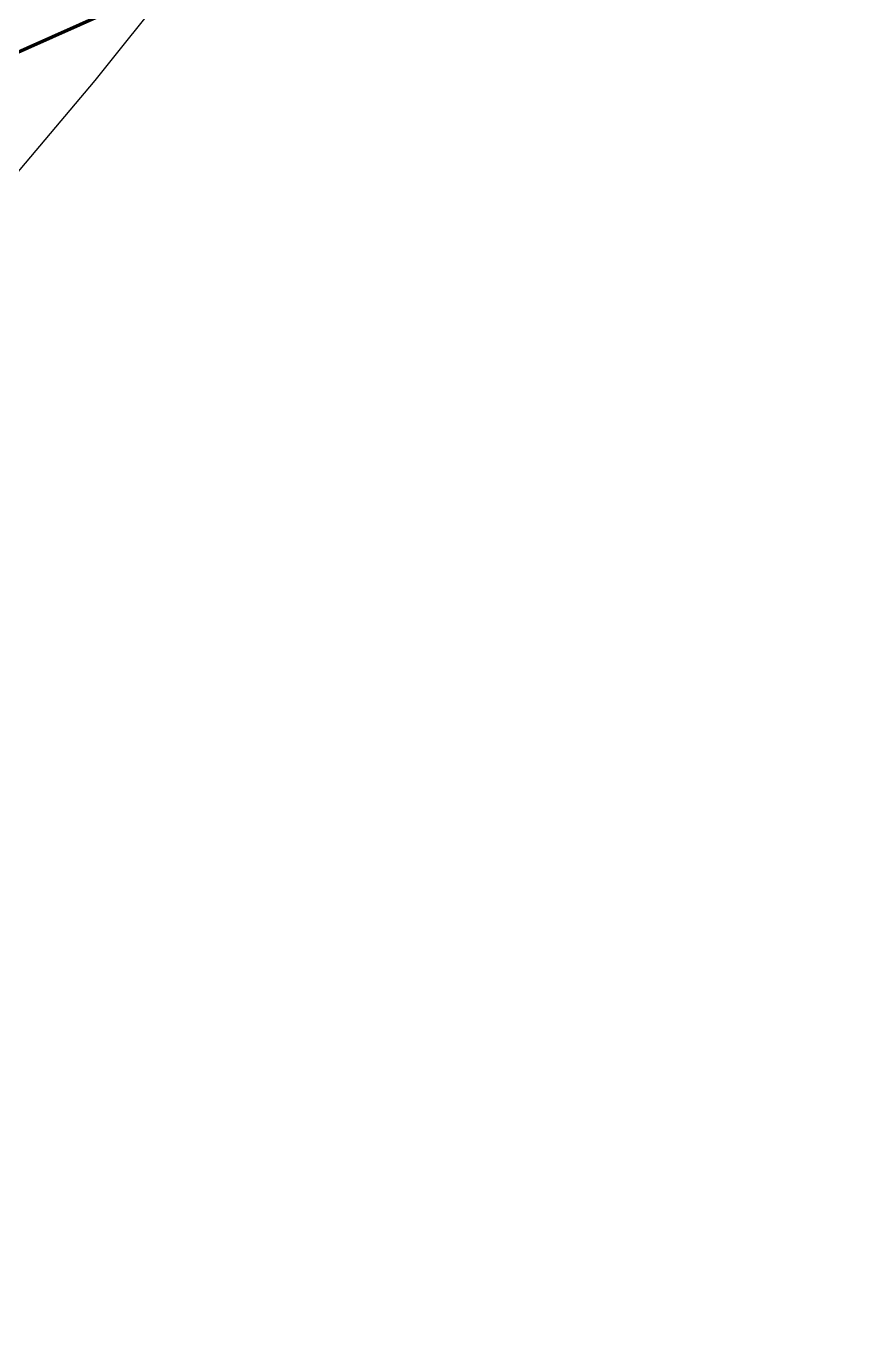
# Model space of a CAD drawing. Header units: metres. Extents: x 245232 to 248406, y 1633796 to 1637634.
# Drawn here: x 245943.6 to 246143.8, y 1636211.5 to 1636528.9 of the extents above; entities that cross this region are included whole.
import ezdxf

# ---------------------------------------------------------------- set-up
doc = ezdxf.new("R2010")
doc.units = ezdxf.units.M
doc.header["$MEASUREMENT"] = 0
doc.layers.add('A immatriculer', color=2, linetype='Continuous', lineweight=0)
doc.layers.add('limites_sections', color=7, linetype='Continuous')

msp = doc.modelspace()

# ---------------------------------------------------------------- linework, layer by layer
at = {"layer": 'A immatriculer', "color": 2, "linetype": 'Continuous', "lineweight": 120, "flags": 128}
msp.add_lwpolyline([(246330.32, 1636706.314), (246325.106, 1636693.527), (245850.065, 1636481.714), (245880.291, 1636506.295), (245911.171, 1636542.664), (246014.009, 1636709.465), (246016.012, 1636728.926), (246151.042, 1637003.448), (246227.229, 1637053.6), (246240.305, 1637040.933), (246266.764, 1636999.129), (246331.499, 1636902.6), (246337.849, 1636886.725), (246369.599, 1636797.295), (246379.745, 1636748.287), (246330.32, 1636706.314)], close=True, dxfattribs=at)
at = {"layer": 'limites_sections', "lineweight": 13, "flags": 128}
msp.add_lwpolyline([(245719.42, 1636353.986), (245698.595, 1636337.993), (245511.761, 1636735.908), (245496.981, 1636773.187), (245560.123, 1636802.218), (245677.175, 1636862.609), (245799.571, 1636923.569), (245873.298, 1636959.841), (245895.178, 1636920.691), (245957.845, 1636823.563), (246030.023, 1636685.769), (246046.154, 1636659.835), (246025.889, 1636623.421), (245978.663, 1636538.563), (245960.384, 1636515.714), (245916.796, 1636464.041), (245868.99, 1636432.405), (245787.087, 1636391.629), (245738.227, 1636368.429), (245719.42, 1636353.986)], close=True, dxfattribs=at)
at = {"layer": 'limites_sections', "flags": 128}
msp.add_lwpolyline([(245938.206, 1636176.059), (245865.781, 1636225.096), (245787.322, 1636311.1), (245748.092, 1636343.54), (245719.42, 1636353.986), (245738.227, 1636368.429), (245787.087, 1636391.629), (245868.99, 1636432.405), (245916.796, 1636464.041), (245960.384, 1636515.714), (245978.663, 1636538.563), (246025.889, 1636623.421), (246070.07, 1636609.373), (246149.535, 1636592.295)], dxfattribs=at)

doc.saveas('drawing.dxf')
